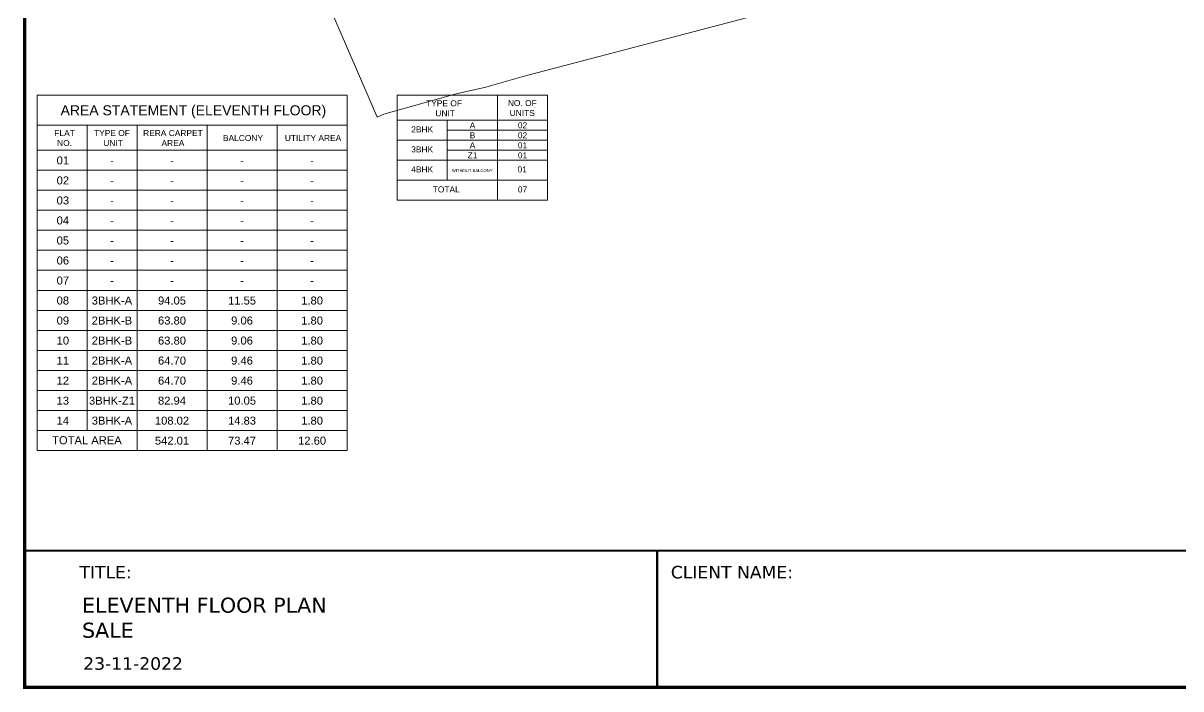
# Model space of a CAD drawing. Header units: inches. Extents: x 27644242 to 29761523, y -859349 to 216979.
# Drawn here: x 29131711 to 29189557, y -605316 to -572064 of the extents above; entities that cross this region are included whole.
import ezdxf

# ---------------------------------------------------------------- set-up
doc = ezdxf.new("R2010")
doc.units = ezdxf.units.IN
doc.header["$MEASUREMENT"] = 0
doc.layers.get('Defpoints').update_dxf_attribs({"color": 8})
for name, color, linetype, lineweight in [('ATA_FORMAT', 7, 'Continuous', 50), ('RVA Site Boundary', 17, 'Continuous', 15), ('WALL', 7, 'Continuous', 20)]:
    doc.layers.add(name, color=color, linetype=linetype, lineweight=lineweight)
doc.layers.add('ATA_FORMAT TEXT', color=7, linetype='Continuous')
doc.layers.add('text', color=7, linetype='Continuous')
doc.styles.add('AMITS', font='arial.ttf')
doc.styles.get("Standard").update_dxf_attribs({"font": 'swiss.ttf'})

msp = doc.modelspace()

# ---------------------------------------------------------------- linework, layer by layer
at = {"layer": 'ATA_FORMAT'}
for p, q in [((29240375.3, -598417.9), (29131788.6, -598409.7)), ((29163393.3, -598409.8, 0), (29163393, -605238.9, 0))]:
    msp.add_line(p, q, dxfattribs=at)
at = {"layer": 'Defpoints', "linetype": 'Continuous', "const_width": 154.4}
msp.add_lwpolyline([(29240375.3, -530988.9), (29240375.3, -605238.9), (29131788.6, -605238.9), (29131788.6, -530988.9)], close=True, dxfattribs=at)
at = {"layer": 'RVA Site Boundary', "ltscale": 500}
msp.add_lwpolyline([(29191821.2, -568391.2), (29184519.6, -568808.1), (29176547.6, -569533.7), (29176264.7, -569593.8), (29175666.3, -569735.6), (29156747.8, -574712.9), (29155107.9, -575178.4), (29154832.7, -575256), (29153706.8, -575517.9), (29153352, -575599.6), (29149738.6, -576615.1), (29149397.2, -576763), (29149042.3, -575941), (29144106, -564508.4), (29136655.6, -547413.4), (29132404.4, -537803.7), (29140221.6, -537701.1), (29156839.6, -537536.3), (29163410, -537595.5), (29170876.8, -537573.5), (29185199.1, -537578.8), (29209458.9, -537597.8)], dxfattribs=at)
at = {"layer": 'WALL', "ltscale": 500}
for p, q in [((29132404.4, -575660.4), (29132404.4, -593410)), ((29132404.4, -575660.4), (29147904.4, -575660.4)), ((29147904.4, -575660.4), (29147904.4, -593410)), ((29150404.4, -575660.4), (29150404.4, -580910.4)), ((29150404.4, -575660.4), (29157904.4, -575660.4)), ((29155404.4, -575660.4), (29155404.4, -580910.4)), ((29157904.4, -575660.4), (29157904.4, -580910.4)), ((29132404.4, -577160), (29147904.4, -577160)), ((29134904.4, -577160), (29134904.4, -592410)), ((29137404.4, -577160), (29137404.4, -593410)), ((29140904.4, -577160), (29140904.4, -593410)), ((29144404.4, -577160), (29144404.4, -593410)), ((29150404.4, -576910.4), (29157904.4, -576910.4)), ((29152904.4, -576910.4), (29152904.4, -579910.4)), ((29152904.4, -577410.4), (29157904.4, -577410.4)), ((29132404.4, -578410), (29147904.4, -578410)), ((29150404.4, -577910.4), (29157904.4, -577910.4)), ((29152904.4, -578410.4), (29157904.4, -578410.4)), ((29150404.4, -578910.4), (29157904.4, -578910.4)), ((29132404.4, -579410), (29147904.4, -579410)), ((29150404.4, -579910.4), (29157904.4, -579910.4)), ((29132404.4, -580410), (29147904.4, -580410)), ((29150404.4, -580910.4), (29157904.4, -580910.4)), ((29132404.4, -581410), (29147904.4, -581410)), ((29132404.4, -582410), (29147904.4, -582410)), ((29132404.4, -583410), (29147904.4, -583410)), ((29132404.4, -584410), (29147904.4, -584410)), ((29132404.4, -585410), (29147904.4, -585410)), ((29132404.4, -586410), (29147904.4, -586410)), ((29132404.4, -587410), (29147904.4, -587410)), ((29132404.4, -588410), (29147904.4, -588410)), ((29132404.4, -589410), (29147904.4, -589410)), ((29132404.4, -590410), (29147904.4, -590410)), ((29132404.4, -591410), (29147904.4, -591410)), ((29132404.4, -592410), (29147904.4, -592410)), ((29132404.4, -593410), (29147904.4, -593410))]:
    msp.add_line(p, q, dxfattribs=at)

# ---------------------------------------------------------------- texts
at = {"layer": 'ATA_FORMAT TEXT', "ltscale": 10, "attachment_point": 1, "rotation": 359.997169}
for s, width, insert, char_height in [('{\\fVerdana|b0|i0|c0|p34;TITLE:}', 43.034, (29134528.3, -599175, 0), 625), ('{\\fVerdana|b0|i0|c0|p34;CLIENT NAME:}', 9651.651, (29164072.6, -599175, 0), 625), ('{\\fVerdana|b0|i0|c0|p34;ELEVENTH FLOOR PLAN\\PSALE}', 22530.572, (29134653.3, -600761.1, 0), 750), ('{\\fVerdana|b0|i0|c0|p34;23-11-2022}', 25.6, (29134711.4, -603739, 0), 625)]:
    msp.add_mtext_dynamic_manual_height_columns(s, width=width, gutter_width=9.69, heights=[0], dxfattribs=dict(at, insert=insert, char_height=char_height))
at = {"layer": 'text', "ltscale": 100, "attachment_point": 1, "style": 'AMITS'}
for s, insert, char_height, width in [('\\pxqc;TYPE OF\\P\\pt2; UNIT', (29150554, -575917.3), 300, 4374.28), ('\\pxqc;NO. OF UNITS', (29155686.1, -575903.8), 300, 1930.35), ('AREA STATEMENT (ELEVENTH FLOOR)', (29133581.3, -576166), 500, 15316.5), ('\\pxqc;2BHK', (29150245.3, -577219.1), 300, 2805.35), ('\\pxqc;A', (29151510.7, -577017.2), 300, 5305.35), ('\\pxqc;02', (29154010.7, -577017.2), 300, 5305.35), ('\\pxqc;FLAT \\PNO.', (29132815.3, -577403.5), 300, 1930.35), ('\\pxqc;TYPE OF\\P\\pt2; UNIT', (29135054, -577403.5), 300, 2189.064), ('\\pxqc;RERA CARPET \\PAREA', (29137569.3, -577403.5), 300, 3252.525), ('\\pxqc;BALCONY', (29141069.3, -577650.6), 300, 3252.525), ('\\pxqc;UTILITY AREA', (29144569.3, -577650.6), 300, 3252.525), ('\\pxqc;B', (29151510.7, -577517.2), 300, 5305.35), ('\\pxqc;02', (29154010.7, -577517.2), 300, 5305.35), ('\\pxqc;3BHK', (29150245.3, -578219.1), 300, 2805.35), ('\\pxqc;A', (29151510.7, -578017.2), 300, 5305.35), ('\\pxqc;01', (29154010.7, -578017.2), 300, 5305.35), ('\\pxqc;01', (29132729.9, -578718.8), 400, 1930.35), ('\\pxqc;-', (29134745.3, -578718.8), 400, 2805.35), ('\\pxqc;-', (29137740.7, -578718.8), 400, 2805.35), ('\\pxqc;-', (29141240.7, -578718.8), 400, 2805.35), ('\\pxqc;-', (29144740.7, -578718.8), 400, 2805.35), ('\\pxqc;Z1', (29151510.7, -578517.2), 300, 5305.35), ('\\pxqc;01', (29154010.7, -578517.2), 300, 5305.35), ('\\pxqc;4BHK', (29150245.3, -579219.1), 300, 2805.35), ('\\pxqc;WITHOUT BALCONY', (29152745.3, -579353.7), 150, 2805.35), ('\\pxqc;01', (29155245.3, -579219.1), 300, 2805.35), ('\\pxqc;02', (29132729.9, -579718.8), 400, 1930.35), ('\\pxqc;-', (29134745.3, -579718.8), 400, 2805.35), ('\\pxqc;-', (29137740.7, -579718.8), 400, 2805.35), ('\\pxqc;-', (29141240.7, -579718.8), 400, 2805.35), ('\\pxqc;-', (29144740.7, -579718.8), 400, 2805.35), ('\\pxqc;03', (29132729.9, -580718.8), 400, 1930.35), ('\\pxqc;TOTAL', (29151448.4, -580219.1), 300, 2805.35), ('\\pxqc;{\\C1;07}', (29154010.7, -580219.1), 300, 5305.35), ('\\pxqc;-', (29134745.3, -580718.8), 400, 2805.35), ('\\pxqc;-', (29137740.7, -580718.8), 400, 2805.35), ('\\pxqc;-', (29141240.7, -580718.8), 400, 2805.35), ('\\pxqc;-', (29144740.7, -580718.8), 400, 2805.35), ('\\pxqc;04', (29132729.9, -581718.8), 400, 1930.35), ('\\pxqc;-', (29134745.3, -581718.8), 400, 2805.35), ('\\pxqc;-', (29137740.7, -581718.8), 400, 2805.35), ('\\pxqc;-', (29141240.7, -581718.8), 400, 2805.35), ('\\pxqc;-', (29144740.7, -581718.8), 400, 2805.35), ('\\pxqc;05', (29132729.9, -582718.8), 400, 1930.35), ('\\pxqc;-', (29134745.3, -582718.8), 400, 2805.35), ('\\pxqc;-', (29137740.7, -582718.8), 400, 2805.35), ('\\pxqc;-', (29141240.7, -582718.8), 400, 2805.35), ('\\pxqc;-', (29144740.7, -582718.8), 400, 2805.35), ('\\pxqc;06', (29132729.9, -583718.8), 400, 1930.35), ('\\pxqc;-', (29134745.3, -583718.8), 400, 2805.35), ('\\pxqc;-', (29137740.7, -583718.8), 400, 2805.35), ('\\pxqc;-', (29141240.7, -583718.8), 400, 2805.35), ('\\pxqc;-', (29144740.7, -583718.8), 400, 2805.35), ('\\pxqc;07', (29132729.9, -584718.8), 400, 1930.35), ('\\pxqc;-', (29134745.3, -584718.8), 400, 2805.35), ('\\pxqc;-', (29137740.7, -584718.8), 400, 2805.35), ('\\pxqc;-', (29141240.7, -584718.8), 400, 2805.35), ('\\pxqc;-', (29144740.7, -584718.8), 400, 2805.35), ('\\pxqc;08', (29132729.9, -585718.8), 400, 1930.35), ('\\pxqc;3BHK-A', (29134745.3, -585718.8), 400, 2805.35), ('\\pxqc;94.05', (29137745.3, -585718.8), 400, 2805.35), ('\\pxqc;11.55', (29141245.3, -585718.8), 400, 2805.35), ('\\pxqc;1.80', (29144745.3, -585718.8), 400, 2805.35), ('\\pxqc;09', (29132729.9, -586718.8), 400, 1930.35), ('\\pxqc;2BHK-B', (29134745.3, -586718.8), 400, 2805.35), ('\\pxqc;63.80', (29137745.3, -586718.8), 400, 2805.35), ('\\pxqc;9.06', (29141245.3, -586718.8), 400, 2805.35), ('\\pxqc;1.80', (29144745.3, -586718.8), 400, 2805.35), ('\\pxqc;10', (29132729.9, -587718.8), 400, 1930.35), ('\\pxqc;2BHK-B', (29134745.3, -587718.8), 400, 2805.35), ('\\pxqc;63.80', (29137745.3, -587718.8), 400, 2805.35), ('\\pxqc;9.06', (29141245.3, -587718.8), 400, 2805.35), ('\\pxqc;1.80', (29144745.3, -587718.8), 400, 2805.35), ('\\pxqc;11', (29132729.9, -588718.8), 400, 1930.35), ('\\pxqc;2BHK-A', (29134745.3, -588718.8), 400, 2805.35), ('\\pxqc;64.70', (29137745.3, -588718.8), 400, 2805.35), ('\\pxqc;9.46', (29141245.3, -588718.8), 400, 2805.35), ('\\pxqc;1.80', (29144745.3, -588718.8), 400, 2805.35), ('\\pxqc;12', (29132729.9, -589718.8), 400, 1930.35), ('\\pxqc;2BHK-A', (29134745.3, -589718.8), 400, 2805.35), ('\\pxqc;64.70', (29137745.3, -589718.8), 400, 2805.35), ('\\pxqc;9.46', (29141245.3, -589718.8), 400, 2805.35), ('\\pxqc;1.80', (29144745.3, -589718.8), 400, 2805.35), ('\\pxqc;13', (29132729.9, -590718.8), 400, 1930.35), ('\\pxqc;3BHK-Z1', (29134745.3, -590718.8), 400, 2805.35), ('\\pxqc;82.94', (29137745.3, -590718.8), 400, 2805.35), ('\\pxqc;10.05', (29141245.3, -590718.8), 400, 2805.35), ('\\pxqc;1.80', (29144745.3, -590718.8), 400, 2805.35), ('\\pxqc;14', (29132729.9, -591718.8), 400, 1930.35), ('\\pxqc;3BHK-A', (29134745.3, -591718.8), 400, 2805.35), ('\\pxqc;108.02', (29137745.3, -591718.8), 400, 2805.35), ('\\pxqc;14.83', (29141245.3, -591718.8), 400, 2805.35), ('\\pxqc;1.80', (29144745.3, -591718.8), 400, 2805.35), ('\\pxqc;TOTAL AREA', (29131922.2, -592697.2), 400, 5949.964), ('\\pxqc;542.01', (29137745.3, -592718.8), 400, 2805.35), ('\\pxqc;73.47', (29141245.3, -592718.8), 400, 2805.35), ('\\pxqc;12.60', (29144745.3, -592718.8), 400, 2805.35)]:
    msp.add_mtext(s, dxfattribs=dict(at, insert=insert, char_height=char_height, width=width))

doc.saveas('drawing.dxf')
